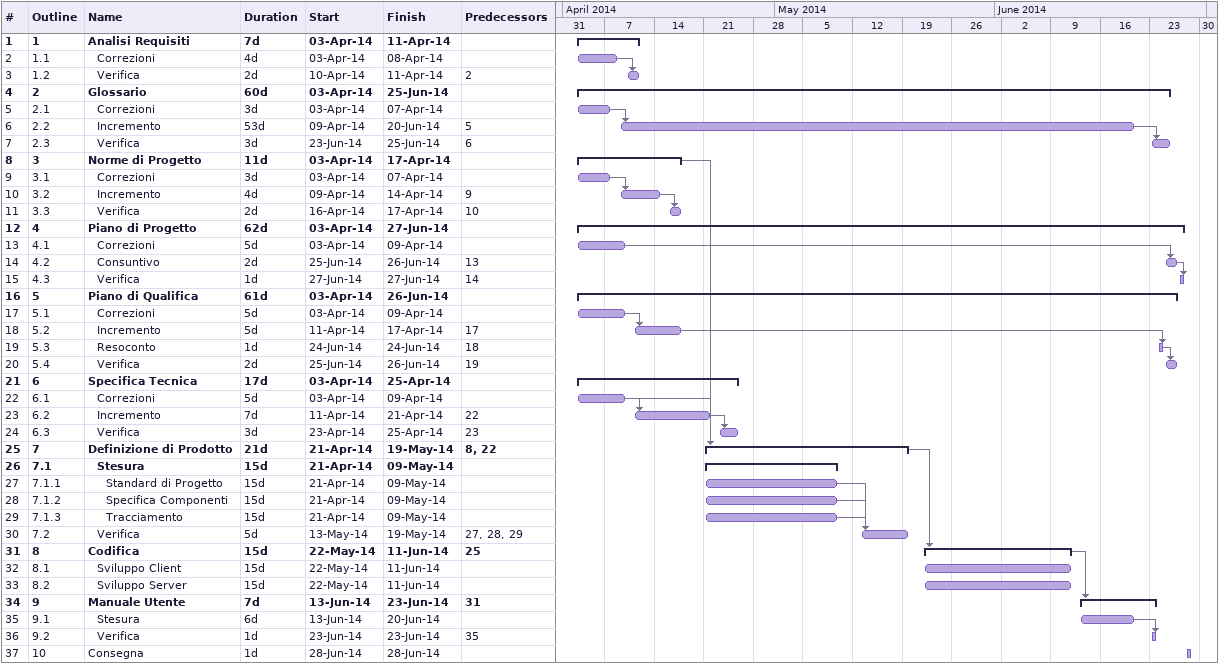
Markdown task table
| ID | WBS | Task | Duration | Start | Finish | Predecessors |
|---|---|---|---|---|---|---|
| 1 | 1 | **Analisi Requisiti** | 7d | 2014-04-03 | 2014-04-11 |  |
| 2 | 1.1 | Correzioni | 4d | 2014-04-03 | 2014-04-08 |  |
| 3 | 1.2 | Verifica | 2d | 2014-04-10 | 2014-04-11 | 2 |
| 4 | 2 | **Glossario** | 60d | 2014-04-03 | 2014-06-25 |  |
| 5 | 2.1 | Correzioni | 3d | 2014-04-03 | 2014-04-07 |  |
| 6 | 2.2 | Incremento | 53d | 2014-04-09 | 2014-06-20 | 5 |
| 7 | 2.3 | Verifica | 3d | 2014-06-23 | 2014-06-25 | 6 |
| 8 | 3 | **Norme di Progetto** | 11d | 2014-04-03 | 2014-04-17 |  |
| 9 | 3.1 | Correzioni | 3d | 2014-04-03 | 2014-04-07 |  |
| 10 | 3.2 | Incremento | 4d | 2014-04-09 | 2014-04-14 | 9 |
| 11 | 3.3 | Verifica | 2d | 2014-04-16 | 2014-04-17 | 10 |
| 12 | 4 | **Piano di Progetto** | 62d | 2014-04-03 | 2014-06-27 |  |
| 13 | 4.1 | Correzioni | 5d | 2014-04-03 | 2014-04-09 |  |
| 14 | 4.2 | Consuntivo | 2d | 2014-06-25 | 2014-06-26 | 13 |
| 15 | 4.3 | Verifica | 1d | 2014-06-27 | 2014-06-27 | 14 |
| 16 | 5 | **Piano di Qualifica** | 61d | 2014-04-03 | 2014-06-26 |  |
| 17 | 5.1 | Correzioni | 5d | 2014-04-03 | 2014-04-09 |  |
| 18 | 5.2 | Incremento | 5d | 2014-04-11 | 2014-04-17 | 17 |
| 19 | 5.3 | Resoconto | 1d | 2014-06-24 | 2014-06-24 | 18 |
| 20 | 5.4 | Verifica | 2d | 2014-06-25 | 2014-06-26 | 19 |
| 21 | 6 | **Specifica Tecnica** | 17d | 2014-04-03 | 2014-04-25 |  |
| 22 | 6.1 | Correzioni | 5d | 2014-04-03 | 2014-04-09 |  |
| 23 | 6.2 | Incremento | 7d | 2014-04-11 | 2014-04-21 | 22 |
| 24 | 6.3 | Verifica | 3d | 2014-04-23 | 2014-04-25 | 23 |
| 25 | 7 | **Definizione di Prodotto** | 21d | 2014-04-21 | 2014-05-19 | 8, 22 |
| 26 | 7.1 | **Stesura** | 15d | 2014-04-21 | 2014-05-09 |  |
| 27 | 7.1.1 | Standard di Progetto | 15d | 2014-04-21 | 2014-05-09 |  |
| 28 | 7.1.2 | Specifica Componenti | 15d | 2014-04-21 | 2014-05-09 |  |
| 29 | 7.1.3 | Tracciamento | 15d | 2014-04-21 | 2014-05-09 |  |
| 30 | 7.2 | Verifica | 5d | 2014-05-13 | 2014-05-19 | 27, 28, 29 |
| 31 | 8 | **Codifica** | 15d | 2014-05-22 | 2014-06-11 | 25 |
| 32 | 8.1 | Sviluppo Client | 15d | 2014-05-22 | 2014-06-11 |  |
| 33 | 8.2 | Sviluppo Server | 15d | 2014-05-22 | 2014-06-11 |  |
| 34 | 9 | **Manuale Utente** | 7d | 2014-06-13 | 2014-06-23 | 31 |
| 35 | 9.1 | Stesura | 6d | 2014-06-13 | 2014-06-20 |  |
| 36 | 9.2 | Verifica | 1d | 2014-06-23 | 2014-06-23 | 35 |
| 37 | 10 | Consegna | 1d | 2014-06-28 | 2014-06-28 |  |
